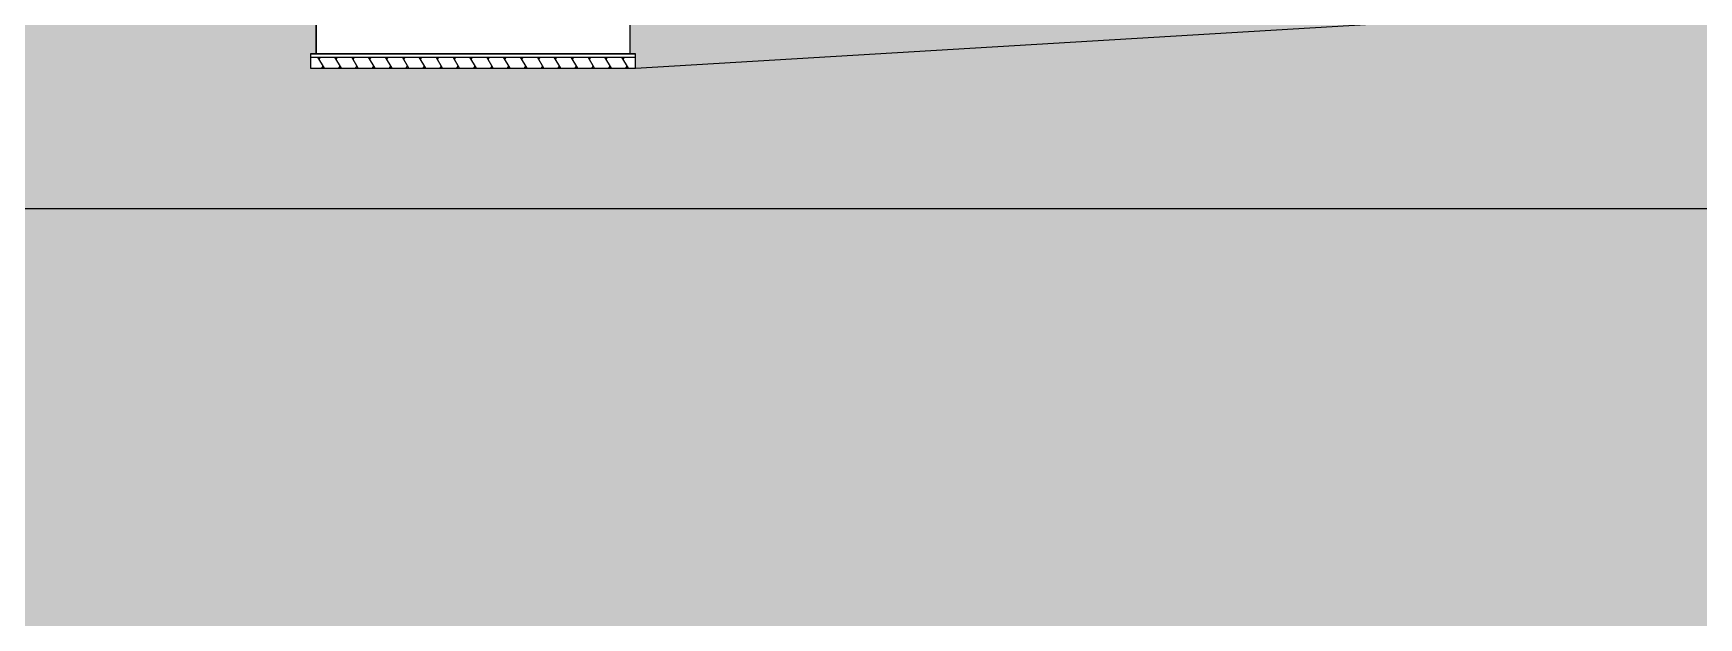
# Model space of a CAD drawing. Header units: millimetres. Extents: x 922366 to 1647943, y -534868 to 518781.
# Drawn here: x 1246835 to 1276432, y 168003 to 178383 of the extents above; entities that cross this region are included whole.
import ezdxf
from ezdxf.xclip import XClip

# ---------------------------------------------------------------- set-up
doc = ezdxf.new("R2010")
doc.units = ezdxf.units.MM
doc.header["$XCLIPFRAME"] = 0
doc.layers.get('Defpoints').update_dxf_attribs({"color": 137})
for name, color, linetype in [('XR-SECTION$0$9', 9, 'Continuous'), ('XR-SECTION$0$CON', 2, 'Continuous'), ('XR-SECTION$0$S-253', 253, 'Continuous'), ('XR-SECTION$0$버림콘크리트', 6, 'Continuous')]:
    doc.layers.add(name, color=color, linetype=linetype)

# ---------------------------------------------------------------- blocks, each defined once
blk = doc.blocks.new('*U325')
at = {"layer": 'XR-SECTION$0$9', "color": 252}
for p, q in [((255.9, 0), (261.7, 10)), ((258.2, 0), (257, 2)), ((260.5, 8), (259.3, 10)), ((270.9, 0), (276.7, 10)), ((273.2, 0), (272, 2)), ((275.5, 8), (274.3, 10)), ((285.9, 0), (291.7, 10)), ((288.2, 0), (287, 2)), ((290.5, 8), (289.3, 10)), ((300.9, 0), (306.7, 10)), ((303.2, 0), (302, 2)), ((305.5, 8), (304.3, 10)), ((315.9, 0), (321.7, 10)), ((318.2, 0), (317, 2)), ((320.5, 8), (319.3, 10)), ((330.9, 0), (336.7, 10)), ((333.2, 0), (332, 2)), ((335.5, 8), (334.3, 10)), ((345.9, 0), (351.7, 10)), ((348.2, 0), (347, 2)), ((350.5, 8), (349.3, 10)), ((360.9, 0), (366.7, 10)), ((363.2, 0), (362, 2)), ((365.5, 8), (364.3, 10)), ((375.9, 0), (381.7, 10)), ((378.2, 0), (377, 2)), ((380.5, 8), (379.3, 10)), ((390.9, 0), (396.7, 10)), ((393.2, 0), (392, 2)), ((395.5, 8), (394.3, 10)), ((405.9, 0), (411.7, 10)), ((408.2, 0), (407, 2)), ((410.5, 8), (409.3, 10)), ((420.9, 0), (426.7, 10)), ((423.2, 0), (422, 2)), ((425.5, 8), (424.3, 10)), ((435.9, 0), (441.7, 10)), ((438.2, 0), (437, 2)), ((440.5, 8), (439.3, 10)), ((450.9, 0), (456.7, 10)), ((453.2, 0), (452, 2)), ((455.5, 8), (454.3, 10)), ((465.9, 0), (471.7, 10)), ((468.2, 0), (467, 2)), ((470.5, 8), (469.3, 10)), ((480.9, 0), (486.7, 10)), ((483.2, 0), (482, 2)), ((485.5, 8), (484.3, 10)), ((495.9, 0), (501.7, 10)), ((498.2, 0), (497, 2)), ((500.5, 8), (499.3, 10)), ((510.9, 0), (516.7, 10)), ((513.2, 0), (512, 2)), ((515.5, 8), (514.3, 10)), ((525.9, 0), (531.7, 10)), ((528.2, 0), (527, 2)), ((530.5, 8), (529.3, 10))]:
    blk.add_line(p, q, dxfattribs=at)
blk = doc.blocks.new('XR-SECTION')
at = {"layer": 'XR-SECTION$0$S-253'}
h = blk.add_hatch(color=252, dxfattribs=at)
h.dxf.hatch_style = 1
h.paths.add_polyline_path([(244606, 25473.637), (244606, 25643.637), (244706, 25643.637), (244706, 26033.637), (234206, 26033.637), (234206, 25643.637), (234306, 25643.637), (234306, 25473.637), (232606, 25473.637), (232606, 25643.637), (232706, 25643.637), (232706, 26033.637), (222206, 26033.637), (222206, 25643.637), (222306, 25643.637), (222306, 25473.637), (220606, 25473.637), (220606, 25643.637), (220706, 25643.637), (220706, 26033.637), (209800, 26033.637), (209800, 24943.637), (210460, 24943.637), (210460, 24443.637), (210573.75, 24443.637), (210560, 24416.137), (210560, 24273.637), (208357.5, 24273.637), (208357.5, 24443.637), (208460, 24443.637), (208460, 24943.637), (209050, 24943.637), (209050, 25943.637), (209030, 25943.637), (209030, 26043.637), (198450, 26043.637), (198450, 20890.305), (291450, 20890.305), (291450, 25743.637), (284685, 25743.637), (284685, 24943.637), (285085, 24943.637), (285085, 24643.637), (285135, 24643.637), (285135, 24583.637), (281460, 24583.637), (281460, 24443.637), (281573.75, 24443.637), (281560, 24416.137), (281560, 24273.637), (279357.5, 24273.637), (279357.5, 24443.637), (279460, 24443.637), (279460, 24943.637), (280100, 24943.637), (280100, 26033.637), (266600, 26033.637), (266600, 23643.637), (266700, 23643.637), (266700, 23583.637), (266700, 23383.637), (260925, 23383.637), (260925, 23583.637), (260925, 23643.637), (261025, 23643.637), (261025, 26033.637), (260206, 26033.637), (260206, 25643.637), (260306, 25643.637), (260306, 25473.637), (258606, 25473.637), (258606, 25643.637), (258706, 25643.637), (258706, 26033.637), (248525, 26033.637), (246206, 26033.637), (246206, 25643.637), (246306, 25643.637), (246306, 25473.637)])
at = {"layer": 'Defpoints', "color": 8}
blk.add_lwpolyline([(291450, 20890.305), (291450, 45890.305), (198450, 45890.305), (198450, 20890.305)], close=True, dxfattribs=at)
at = {"layer": 'XR-SECTION$0$9', "color": 8}
blk.add_lwpolyline([(260925, 23583.637), (260925, 23383.637), (266700, 23383.637), (266700, 23583.637)], dxfattribs=at)
at = {"layer": 'XR-SECTION$0$CON', "color": 8}
blk.add_lwpolyline([(266600, 26143.637), (266600, 23643.637), (261025, 23643.637), (261025, 26143.637)], dxfattribs=at)
at = {"layer": 'XR-SECTION$0$버림콘크리트', "color": 8}
blk.add_line((260925, 23643.637), (266700, 23643.637), dxfattribs=at)
blk.add_lwpolyline([(261025, 23643.637), (260925, 23643.637), (260925, 23583.637), (266700, 23583.637), (266700, 23643.637), (266600, 23643.637)], dxfattribs=at)
at = {"layer": 'XR-SECTION$0$9', "color": 8, "xscale": -20, "yscale": 20, "zscale": 20}
blk.add_blockref('*U325', (271692.655, 23383.637), dxfattribs=at)

msp = doc.modelspace()

# ---------------------------------------------------------------- hatches: boundary and pattern name
h = msp.add_hatch(color=252)
h.dxf.hatch_style = 1
h.paths.add_polyline_path([(1356600, 168682.7), (1306200.5, 180622), (1298873.2, 180622), (1296822.2, 180122), (1282285, 180122), (1275970, 178962), (1272395, 178652), (1257535, 177762), (1251760, 177762), (1251760, 178022), (1251860, 178652), (1199192.5, 178652), (1199192.5, 179322), (1199865, 179322), (1199865, 179868.5), (1199865, 180622), (1171381.9, 180622), (1170685, 180622), (1167766.4, 180086.2), (1165888.6, 179122), (1154535, 179122), (1154535, 179422), (1154030.1, 179422), (1135400, 191492.6), (1105400, 199550.2), (1105400, 148088.7), (1356600, 148088.7)])

# ---------------------------------------------------------------- linework, layer by layer
at = {"layer": 'Defpoints'}
msp.add_lwpolyline([(1170685, 180622), (1199865, 180622), (1199865, 179868.5), (1199865, 179322), (1199295, 179322), (1199295, 178822), (1199192.5, 178822), (1199192.5, 178652), (1251860, 178652), (1251860, 178022), (1251760, 178022), (1251760, 177762), (1257535, 177762), (1272395, 178652), (1275970, 178962), (1282285, 180122), (1296822.2, 180122), (1298873.2, 180622), (1306200.5, 180622), (1356600, 168682.7), (1356600, 148088.7), (1105400, 148088.7)], dxfattribs=at)

# ---------------------------------------------------------------- block references
ref = msp.add_blockref('XR-SECTION', (990835, 154378.4))
XClip(ref).set_block_clipping_path([(206242.8352452423, 20890.304656419), (289034.4951767688, 43917.4244884686)])

doc.saveas('drawing.dxf')
